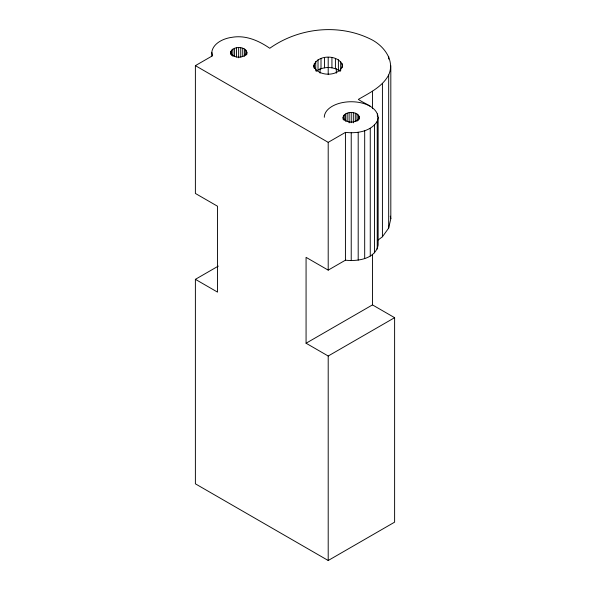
<?xml version="1.0" encoding="UTF-8"?>
<svg xmlns="http://www.w3.org/2000/svg" width="590" height="590" viewBox="0 0 590 590"><rect width="100%" height="100%" fill="white"/><g stroke="black" fill="none" stroke-linecap="round" stroke-linejoin="round"><path stroke-width="0.89" d="M211.854 56.043C210.129 44.722 222.327 38.586 231.804 37.347C245.514 34.84 258.715 40.614 269.763 48.277C299.278 27.324 340.172 23.18 372.474 40.09C384.569 46.765 394.983 60.925 388.677 75.004C382.246 86.951 369.547 92.851 358.337 99.408C365.358 104.312 377.106 107.203 378.146 117.285L378.146 245.086C375.424 259.106 357.304 261.532 345.43 260.183L328.202 270.132L306.07 257.351L306.07 343.233L372.474 304.897L372.474 254.364M230.638 54.28C229.554 45.349 247.793 45.268 246.915 54.125M246.915 52.289C245.123 58.801 232.652 58.808 230.638 52.436M313.806 65.645C317.177 54.258 339.228 54.258 342.606 65.645C339.228 77.039 317.177 77.039 313.806 65.645L313.806 67.349M343.085 119.128C342.104 110.234 360.343 110.234 359.362 119.128M359.362 117.285C357.459 123.723 344.995 123.723 343.085 117.285M377.231 249.105L377.231 121.311L378.146 117.285M378.161 239.982L382.423 236.774L388.685 228.057L390.816 218.698L390.816 65.645M372.474 304.897L394.614 317.678L394.614 522.157L328.202 560.5L195.386 483.822L195.386 279.336L217.526 292.116L217.526 206.234L195.386 193.454L195.386 65.652L328.202 142.338L345.43 132.389C356.692 133.606 370.749 131.754 377.231 121.311M316.306 71.287C323.003 66.264 333.402 66.264 340.106 71.287M195.386 65.652L212.614 55.711L211.854 52.363M195.386 279.336L218.315 266.097M306.07 343.233L328.202 356.013L394.614 317.678M390.233 216.147L390.816 218.698M388.677 56.293L388.677 59.044M388.677 75.004L388.685 228.057M382.423 83.721L382.423 236.774M377.386 113.944L377.386 116.702M374.539 125.058L374.539 252.852M372.474 91.214L372.474 108.685M370.262 128.281L370.262 256.075M364.686 130.744L364.686 258.545M359.089 116.068L359.089 118.826M358.278 114.939L358.278 120.456M358.196 132.3L358.196 260.094M356.98 113.966L356.98 121.319M355.298 113.214L355.298 121.488M353.329 112.749L353.329 122.86M351.227 112.587L351.227 122.698M351.227 132.831L351.227 260.625M349.118 112.749L349.118 122.86M347.156 113.214L347.156 121.488M345.467 113.966L345.467 121.319M345.43 132.389L345.43 260.183M344.177 114.939L344.177 120.456M343.365 116.068L343.365 119.748M342.112 63.499L342.112 67.754M340.673 61.493L340.673 70.866M338.387 59.767L338.387 69.996M336.307 68.551L336.307 73.16M335.408 58.447L335.408 68.669M331.934 57.614L331.934 67.843M328.202 57.333L328.202 67.555M328.202 67.931L328.202 74.384M328.202 142.338L328.202 270.132M328.202 356.013L328.202 560.5M324.478 57.614L324.478 67.843M321.004 58.447L321.004 68.669M320.105 68.551L320.105 73.16M318.025 59.767L318.025 69.996M315.731 61.493L315.731 70.866M314.293 63.499L314.293 68.61M246.598 51.072L246.605 54.752M245.757 49.951L245.757 55.467M244.437 48.985L244.437 56.345M242.733 48.255L242.733 56.529M240.757 47.805L240.757 57.001M238.648 47.665L238.648 57.776M236.546 47.842L236.546 57.038M234.591 48.328L234.591 56.603M232.925 49.095L232.925 56.448M231.664 50.076L231.664 55.593M230.882 51.219L230.882 53.978M324.301 117.285A26.919 15.546 0 0 1 340.924 102.926A26.919 15.546 0 0 1 370.262 106.296"/></g></svg>
